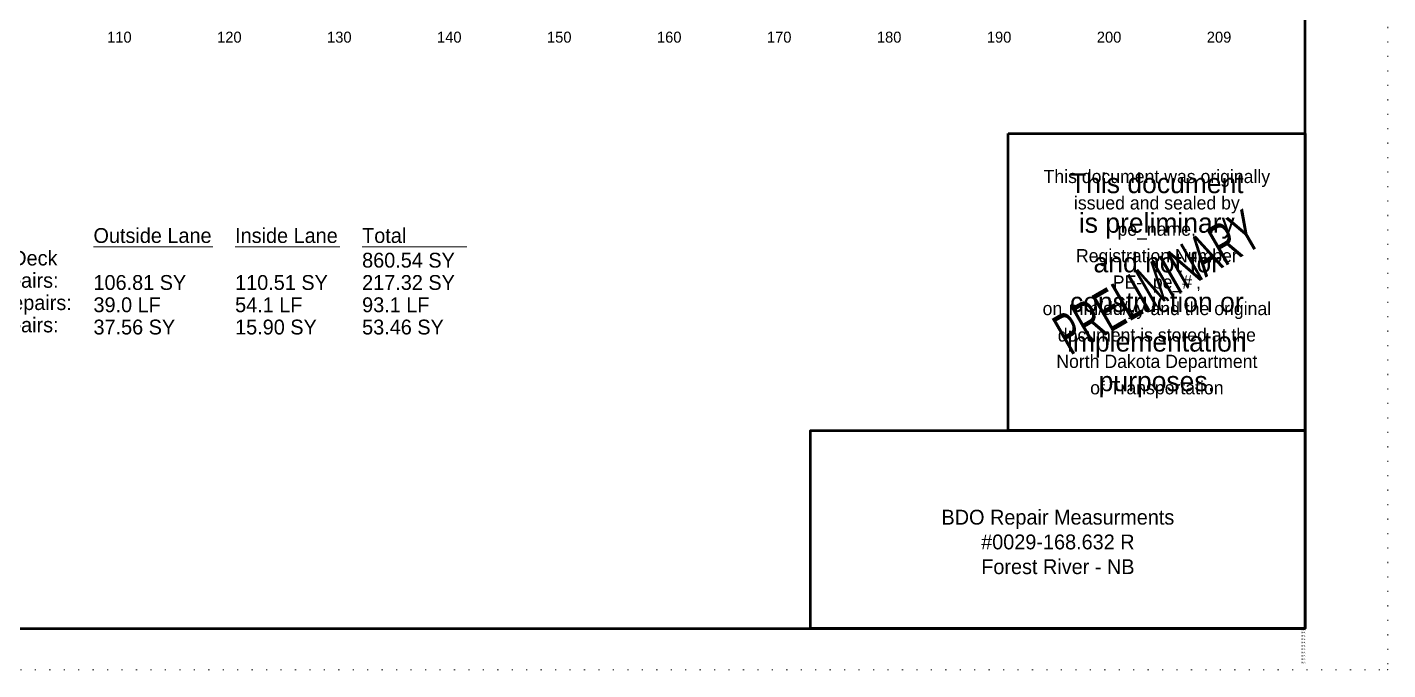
# Model space of a CAD drawing. Header units: feet. Extents: x 2768599 to 2768839, y 549231 to 549389.
# Drawn here: x 2768715.5 to 2768839.2, y 549231.3 to 549289.7 of the extents above; entities that cross this region are included whole.
import ezdxf
from ezdxf.enums import TextEntityAlignment as Align

# ---------------------------------------------------------------- set-up
doc = ezdxf.new("R2010")
doc.units = ezdxf.units.FT
doc.header["$LTSCALE"] = 0.5
doc.header["$MEASUREMENT"] = 0
doc.linetypes.add('DGN Style 1', pattern=[0.013513, 2.2e-05, -0.013491])
for name, color, linetype, lineweight in [('dim (wt 1)', 4, 'Continuous', 13), ('Mask Lv Priority 100', 7, 'Continuous', 0), ('sht Lines', 7, 'Continuous', 0), ('sht Lines (Construction)', 7, 'Continuous', 0), ('sht Stamp Text', 3, 'Continuous', 13), ('sht Stamp Text Preliminary', 5, 'Continuous', 13), ('sht Text', 7, 'Continuous', 0), ('Tag DIP text', 2, 'Continuous', 0), ('Text text', 7, 'Continuous', 40)]:
    doc.layers.add(name, color=color, linetype=linetype, lineweight=lineweight)
doc.styles.add('Style-BLOCK_OUTLINE', font='BLOCK_OUTLINE.shx')
doc.styles.add('Style-NDDOT', font='')
doc.styles.add('Text 0.09', font='', dxfattribs={"height": 0.0075})
doc.styles.get('Style-NDDOT').set_extended_font_data('NDDOT')
doc.styles.get('Text 0.09').set_extended_font_data('NDDOT')

# ---------------------------------------------------------------- blocks, each defined once
blk = doc.blocks.new('Plan')
at = {"layer": 'sht Lines', "color": 7, "linetype": 'Continuous', "lineweight": 0}
blk.add_point((1.29168, -0.02081), dxfattribs=at)
at = {"layer": 'sht Text', "color": 1, "linetype": 'Continuous', "lineweight": 13, "style": 'Style-NDDOT'}
for tag, p in [('Type of revision 1', (0.86834, 0.82824)), ('Type of revision 2', (0.86834, 0.81779)), ('Type of revision 3', (0.86834, 0.80733)), ('Type of revision 4', (0.86834, 0.79688))]:
    blk.add_attdef(tag, text='', height=0.00583, dxfattribs=at).set_placement(p, align=Align.MIDDLE_LEFT)
for tag, p in [('Date of revision 1', (0.94745, 0.82823)), ('Date of revision 2', (0.94745, 0.81777)), ('Date of revision 3', (0.94745, 0.80732)), ('Date of revision 4', (0.94745, 0.79686))]:
    blk.add_attdef(tag, text='', height=0.00583, dxfattribs=at).set_placement(p, align=Align.MIDDLE_RIGHT)
at = {"layer": 'sht Text', "color": 7, "linetype": 'Continuous', "lineweight": 0, "style": 'Style-NDDOT'}
for tag, p in [('project', (1.07501, 0.80211)), ('section', (1.18751, 0.80211)), ('page', (1.22918, 0.80211))]:
    blk.add_attdef(tag, text='', height=0.00833, dxfattribs=at).set_placement(p, align=Align.MIDDLE_CENTER)
at = {"layer": 'Tag DIP text', "color": 2, "linetype": 'Continuous', "lineweight": 0, "style": 'Style-NDDOT'}
for tag, p in [('sheet_ref_pnt', (1.25, -0.005)), ('county', (1.25, -0.00667)), ('comment_3', (1.25, -0.01167)), ('comment_4', (1.25, -0.01333)), ('consultant', (1.25, -0.00833)), ('bridge', (1.25, -0.01)), ('comment_5', (1.25, -0.015)), ('comment_6', (1.25, -0.01667))]:
    blk.add_attdef(tag, text='', height=0.000833, dxfattribs=at).set_placement(p, align=Align.TOP_RIGHT)
at = {"color": 7, "linetype": 'Continuous', "lineweight": 13}
blk.add_wipeout([(1, 0), (1, 0.1), (1.09996, 0.1), (1.09996, 0.25), (1.25, 0.25), (1.25, 0)], dxfattribs=at).dxf.layer = 'Mask Lv Priority 100'
at = {"layer": 'sht Lines', "color": 6, "linetype": 'Continuous', "lineweight": 0}
blk.add_line((0, 0), (1.25, 0), dxfattribs=at)
at = {"layer": 'sht Lines', "color": 6, "linetype": 'Continuous', "lineweight": 0, "flags": 128}
blk.add_lwpolyline([(0, 0.83333), (0, 0), (1, 0), (1, 0.1), (1.09996, 0.1), (1.09996, 0.25), (1.25, 0.25), (1.25, 0.79165), (0.86667, 0.79165), (0.86667, 0.83333), (0, 0.83333)], close=True, dxfattribs=at)
at = {"layer": 'sht Lines', "color": 6, "linetype": 'Continuous', "lineweight": 53, "flags": 128}
for points in [[(0.00001, 0.00003), (1.25001, 0.00003), (1.25001, 0.83336), (0.00001, 0.83336), (0.00001, 0.00003)], [(1.09996, 0.25), (1.25, 0.25), (1.25, 0.1), (1.09996, 0.1), (1.09996, 0.25)], [(1.25001, 0.00003), (1.00001, 0.00003), (1.00001, 0.10003), (1.25001, 0.10003), (1.25001, 0.00003)]]:
    blk.add_lwpolyline(points, close=True, dxfattribs=at)
at = {"layer": 'sht Lines (Construction)', "color": 34, "linetype": 'DGN Style 1', "lineweight": 13, "flags": 128}
blk.add_lwpolyline([(-0.04165, -0.02081), (1.29168, -0.02081), (1.29168, 0.8542), (-0.04165, 0.8542), (-0.04165, -0.02081)], close=True, dxfattribs=at)
at = {"layer": 'sht Stamp Text', "color": 3, "linetype": 'Continuous', "lineweight": 13, "insert": (1.17501, 0.17392), "char_height": 0.006667, "attachment_point": 5, "line_spacing_factor": 1.2, "style": 'Style-NDDOT'}
blk.add_mtext('This document was originally\\Pissued and sealed by \\P\\PRegistration Number \\PPE-           , \\Pon                  and the original\\Pdocument is stored at the\\PNorth Dakota Department\\Pof Transportation', dxfattribs=at)
at = {"layer": 'sht Stamp Text', "color": 3, "linetype": 'Continuous', "lineweight": 13, "style": 'Style-NDDOT', "flags": 12}
blk.add_attdef('pe_name', text='', height=0.00667, dxfattribs=at).set_placement((1.17498, 0.20167), align=Align.MIDDLE_CENTER)
at = {"layer": 'sht Stamp Text', "color": 3, "linetype": 'Continuous', "lineweight": 13, "style": 'Style-NDDOT'}
for tag, p in [('pe_number', (1.18292, 0.175)), ('pe_date', (1.14983, 0.16168))]:
    blk.add_attdef(tag, text='', height=0.00667, dxfattribs=at).set_placement(p, align=Align.MIDDLE_CENTER)
at = {"layer": 'sht Stamp Text Preliminary', "color": 5, "linetype": 'Continuous', "lineweight": 0, "style": 'Style-BLOCK_OUTLINE', "width": 0.6}
blk.add_text('PRELIMINARY', height=0.020833, rotation=30, dxfattribs=at).set_placement((1.17498, 0.175), align=Align.MIDDLE_CENTER)
at = {"layer": 'sht Stamp Text Preliminary', "color": 5, "linetype": 'Continuous', "lineweight": 0, "insert": (1.17498, 0.17333), "char_height": 0.01, "attachment_point": 5, "line_spacing_factor": 1.2, "style": 'Style-NDDOT'}
blk.add_mtext('This document\\Pis preliminary\\Pand not for\\Pconstruction or\\Pimplementation\\Ppurposes.', dxfattribs=at)
at = {"layer": 'sht Text', "color": 7, "linetype": 'Continuous', "lineweight": 0, "style": 'Style-NDDOT'}
for tag, p in [('tb_line1', (1.12501, 0.09375)), ('tb_line2', (1.12501, 0.08125)), ('tb_line3', (1.12501, 0.06875)), ('tb_line4', (1.12501, 0.05625)), ('tb_line5', (1.12501, 0.04375)), ('tb_line6', (1.12501, 0.03125)), ('tb_line7', (1.12501, 0.01875)), ('tb_line8', (1.12501, 0.00625))]:
    blk.add_attdef(tag, text='', height=0.0075, dxfattribs=at).set_placement(p, align=Align.MIDDLE_CENTER)
at = {"layer": 'Tag DIP text', "color": 2, "linetype": 'Continuous', "lineweight": 0, "style": 'Style-NDDOT'}
for tag, p in [('highway_no', (1.25, 0)), ('revision_date', (1.25, -0.00333)), ('division_no', (1.25, -0.00167))]:
    blk.add_attdef(tag, text='', height=0.000833, dxfattribs=at).set_placement(p, align=Align.TOP_RIGHT)

msp = doc.modelspace()

# ---------------------------------------------------------------- block references
at = {"layer": 'Mask Lv Priority 100', "color": 7, "linetype": 'Continuous', "lineweight": 13}
ref = msp.add_blockref('Plan', (2768606.69, 549235.02), dxfattribs=dict(at, xscale=180, yscale=180, zscale=180))
ref.add_attrib('highway_no', 'N/A', dxfattribs={"layer": 'Tag DIP text', "color": 2, "linetype": 'Continuous', "lineweight": 0, "height": 0.15, "style": 'Style-NDDOT'}).set_placement((2768831.69, 549235.02), align=Align.TOP_RIGHT)
ref.add_attrib('division_no', 'N/A', dxfattribs={"layer": 'Tag DIP text', "color": 2, "linetype": 'Continuous', "lineweight": 0, "height": 0.15, "style": 'Style-NDDOT'}).set_placement((2768831.69, 549234.72), align=Align.TOP_RIGHT)
ref.add_attrib('pe_name', 'pe_name,', dxfattribs={"layer": 'sht Stamp Text', "color": 3, "linetype": 'Continuous', "lineweight": 13, "height": 1.2, "style": 'Style-NDDOT'}).set_placement((2768818.18, 549271.32), align=Align.MIDDLE_CENTER)
ref.add_attrib('revision_date', 'N/A', dxfattribs={"layer": 'Tag DIP text', "color": 2, "linetype": 'Continuous', "lineweight": 0, "height": 0.15, "style": 'Style-NDDOT'}).set_placement((2768831.69, 549234.42), align=Align.TOP_RIGHT)
ref.add_attrib('pe_number', 'pe_#', dxfattribs={"layer": 'sht Stamp Text', "color": 3, "linetype": 'Continuous', "lineweight": 13, "height": 1.2, "style": 'Style-NDDOT'}).set_placement((2768819.61, 549266.52), align=Align.MIDDLE_CENTER)
ref.add_attrib('pe_date', 'mm/dd/yy', dxfattribs={"layer": 'sht Stamp Text', "color": 3, "linetype": 'Continuous', "lineweight": 13, "height": 1.2, "style": 'Style-NDDOT'}).set_placement((2768813.66, 549264.12), align=Align.MIDDLE_CENTER)
ref.add_attrib('sheet_ref_pnt', 'N/A', dxfattribs={"layer": 'Tag DIP text', "color": 2, "linetype": 'Continuous', "lineweight": 0, "height": 0.15, "style": 'Style-NDDOT'}).set_placement((2768831.69, 549234.12), align=Align.TOP_RIGHT)
ref.add_attrib('county', 'N/A', dxfattribs={"layer": 'Tag DIP text', "color": 2, "linetype": 'Continuous', "lineweight": 0, "height": 0.15, "style": 'Style-NDDOT'}).set_placement((2768831.69, 549233.82), align=Align.TOP_RIGHT)
ref.add_attrib('consultant', 'N/A', dxfattribs={"layer": 'Tag DIP text', "color": 2, "linetype": 'Continuous', "lineweight": 0, "height": 0.15, "style": 'Style-NDDOT'}).set_placement((2768831.69, 549233.52), align=Align.TOP_RIGHT)
ref.add_attrib('bridge', 'N/A', dxfattribs={"layer": 'Tag DIP text', "color": 2, "linetype": 'Continuous', "lineweight": 0, "height": 0.15, "style": 'Style-NDDOT'}).set_placement((2768831.69, 549233.22), align=Align.TOP_RIGHT)
ref.add_attrib('comment_3', 'N/A', dxfattribs={"layer": 'Tag DIP text', "color": 2, "linetype": 'Continuous', "lineweight": 0, "height": 0.15, "style": 'Style-NDDOT'}).set_placement((2768831.69, 549232.92), align=Align.TOP_RIGHT)
ref.add_attrib('comment_4', 'N/A', dxfattribs={"layer": 'Tag DIP text', "color": 2, "linetype": 'Continuous', "lineweight": 0, "height": 0.15, "style": 'Style-NDDOT'}).set_placement((2768831.69, 549232.62), align=Align.TOP_RIGHT)
ref.add_attrib('tb_line4', 'BDO Repair Measurments', dxfattribs={"layer": 'sht Text', "color": 7, "linetype": 'Continuous', "lineweight": 0, "height": 1.35, "style": 'Style-NDDOT'}).set_placement((2768809.19, 549245.14), align=Align.MIDDLE_CENTER)
ref.add_attrib('comment_5', 'N/A', dxfattribs={"layer": 'Tag DIP text', "color": 2, "linetype": 'Continuous', "lineweight": 0, "height": 0.15, "style": 'Style-NDDOT'}).set_placement((2768831.69, 549232.32), align=Align.TOP_RIGHT)
ref.add_attrib('tb_line5', '#0029-168.632 R', dxfattribs={"layer": 'sht Text', "color": 7, "linetype": 'Continuous', "lineweight": 0, "height": 1.35, "style": 'Style-NDDOT'}).set_placement((2768809.19, 549242.89), align=Align.MIDDLE_CENTER)
ref.add_attrib('tb_line6', 'Forest River - NB', dxfattribs={"layer": 'sht Text', "color": 7, "linetype": 'Continuous', "lineweight": 0, "height": 1.35, "style": 'Style-NDDOT'}).set_placement((2768809.19, 549240.64), align=Align.MIDDLE_CENTER)
ref.add_attrib('comment_6', 'N/A', dxfattribs={"layer": 'Tag DIP text', "color": 2, "linetype": 'Continuous', "lineweight": 0, "height": 0.15, "style": 'Style-NDDOT'}).set_placement((2768831.69, 549232.02), align=Align.TOP_RIGHT)

# ---------------------------------------------------------------- next in the draw order: linework, layer by layer
at = {"layer": 'dim (wt 1)', "color": 4, "linetype": 'Continuous', "lineweight": 13}
for p, q in [((2768721.49, 549269.72), (2768732.35, 549269.72)), ((2768734.37, 549269.72), (2768743.9, 549269.72)), ((2768745.92, 549269.72), (2768755.45, 549269.72))]:
    msp.add_line(p, q, dxfattribs=at)

# ---------------------------------------------------------------- next in the draw order: texts
at = {"layer": 'Text text', "color": 7, "linetype": 'Continuous', "lineweight": 30, "style": 'Text 0.09'}
for s, p in [('110', (2768722.73, 549288.27)), ('120', (2768732.73, 549288.27)), ('130', (2768742.73, 549288.27)), ('140', (2768752.73, 549288.27)), ('150', (2768762.73, 549288.27)), ('160', (2768772.73, 549288.27)), ('170', (2768782.73, 549288.27)), ('180', (2768792.73, 549288.27)), ('190', (2768802.73, 549288.27)), ('200', (2768812.73, 549288.27)), ('209', (2768822.73, 549288.27))]:
    msp.add_text(s, height=1, dxfattribs=at).set_placement(p)
for s, p in [('Outside Lane', (2768721.49, 549270.74)), ('Inside Lane', (2768734.37, 549270.74)), ('Total', (2768745.92, 549270.74))]:
    msp.add_text(s, height=1.35, dxfattribs=at).set_placement(p, align=Align.MIDDLE_LEFT)
at = {"layer": 'Text text', "color": 7, "linetype": 'Continuous', "lineweight": 30, "char_height": 1.35, "attachment_point": 4, "line_spacing_factor": 0.9, "style": 'Text 0.09'}
for s, insert in [('Area of Deck\\PCL2 Repairs:\\PCL2A Repairs:\\PCL3 Repairs:', (2768707.78, 549265.45)), ('860.54 SY\\P217.32 SY\\P93.1 LF\\P53.46 SY', (2768745.92, 549265.45)), ('\\P106.81 SY\\P39.0 LF\\P37.56 SY', (2768721.49, 549265.45)), ('\\P110.51 SY\\P54.1 LF\\P15.90 SY', (2768734.37, 549265.45))]:
    msp.add_mtext(s, dxfattribs=dict(at, insert=insert))

doc.saveas('drawing.dxf')
